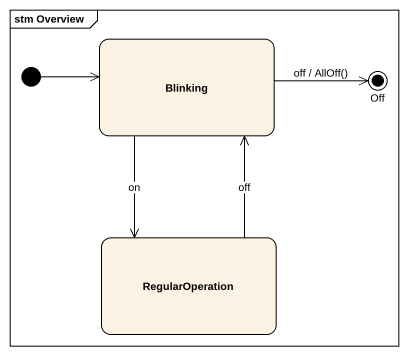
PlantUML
@startuml
mainframe stm Overview
hide empty description
state Blinking
state Off <<end>>
state RegularOperation
[*] -right-> Blinking
Blinking -right-> Off : off / AllOff()
Blinking --> RegularOperation : on
RegularOperation -up-> Blinking : off
@enduml
